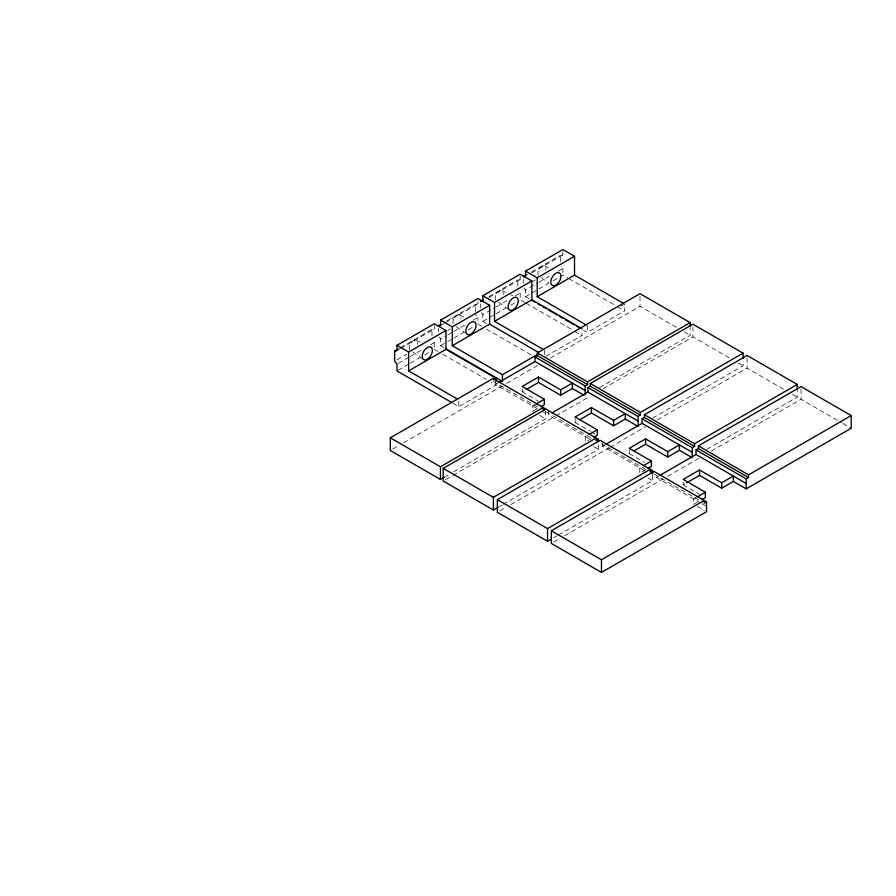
<?xml version="1.0" encoding="UTF-8"?>
<svg xmlns="http://www.w3.org/2000/svg" width="896" height="896" viewBox="0 0 896 896"><rect width="100%" height="100%" fill="white"/><g stroke="black" fill="none" stroke-linecap="round" stroke-linejoin="round"><path stroke-width="0.67" stroke-dasharray="4.48 3.36" d="M431.973 335.821L431.973 329.448L434.302 329.146L434.302 323.758M438.278 332.181L438.278 328.35M475.619 311.898L475.619 304.248L477.949 303.946L477.949 298.558M480.525 307.787L480.525 303.968M537.354 408.699L495.354 384.451L495.354 381.013M517.866 286.238L517.866 279.866L520.195 279.563L520.195 274.165M523.208 283.147L523.208 279.328M453.746 471.778L545.518 418.802L545.518 411.118M548.262 410.413L548.262 414.994L590.262 439.242M560.538 261.598L560.538 255.226L562.867 254.923L562.867 249.536M585.592 436.542L585.592 441.93L591.427 438.57M503.037 504.414L598.427 449.344L598.427 443.957M644.426 470.512L602.426 446.264L602.426 441.683M639.766 467.824L639.766 473.211L645.59 469.84M558.41 534.99L652.59 480.614L652.59 475.227M700.706 503.003L656.376 477.411L656.376 473.973M397.051 349.608L399.459 348.219M400.658 347.525L431.973 329.448M446.712 320.936L475.619 304.248M488.958 296.554L517.866 279.866M531.63 271.914L560.538 255.226M396.973 350.694L399.381 349.306M400.59 348.611L434.302 329.146M440.619 325.506L444.226 323.411M445.435 322.717L477.949 303.946M488.88 297.64L520.195 279.563M531.563 273L562.867 254.923M397.051 359.811L406.683 354.245M447.922 330.434L450.33 329.045M532.84 281.411L535.248 280.022M398.182 363.474L409.013 357.213M410.222 356.518L422.262 349.574M430.696 344.702L434.302 342.619L432.746 340.637M444.248 347.805L440.619 345.71L440.619 338.968L446.634 335.496M447.843 334.802L452.659 332.024M453.869 331.33L465.909 324.374M473.133 320.197L477.949 317.419L475.619 314.451M486.506 323.422L482.866 321.317L482.866 314.586L494.906 307.63M496.115 306.936L506.946 300.675M515.379 295.814L520.195 293.026L518.638 291.043M529.178 298.782L525.538 296.677L525.538 289.946L537.578 282.99M538.787 282.296L549.629 276.035M558.051 271.174L562.867 268.386L561.31 266.414M398.182 370.205L409.013 363.955M410.222 363.261L419.854 357.694M424.67 354.917L429.486 352.128M440.619 345.71L446.634 342.227M447.843 341.533L452.659 338.755M453.869 338.061L463.501 332.494M468.317 329.717L474.331 326.245M482.866 321.317L494.906 314.362M496.115 313.667L505.747 308.112M510.563 305.323L516.578 301.851M525.538 296.677L537.578 289.722M538.787 289.027L548.419 283.472M553.235 280.683L562.867 275.128L567.717 277.928M621.085 306.174L624.702 304.091L624.702 310.822L587.373 332.382L583.733 330.277M495.354 384.451L497.762 383.062M452.738 403.099L458.808 406.605L496.138 385.045L491.288 382.245M545.899 356.317L582.03 335.462L582.03 330.075M392.728 449.086L398.787 445.592M403.637 442.792L501.827 386.098M506.677 383.298L538.194 365.109M550.312 358.109L640.013 306.32L677.04 327.69M522.189 389.166L522.189 391.854L524.518 390.51M535.024 404.656L532.683 406L532.683 411.387L538.518 408.016M444.091 477.355L448.918 474.566M599.67 387.531L690.178 335.283L690.178 327.678M445.637 479.629L451.696 476.134M452.906 475.429L554.736 416.64M555.946 415.946L589.882 396.346M603.221 388.651L692.922 336.862L729.949 358.243M575.098 418.365L575.098 422.397L577.427 421.053M602.426 446.264L604.834 444.875M499.408 506.509L501.827 505.109M652.568 418.085L743.086 365.826L743.086 360.763M499.8 510.91L505.859 507.405M510.709 504.605L608.899 447.922M610.109 447.216L645.266 426.922M657.384 419.922L747.085 368.133L784.112 389.514M629.261 449.635L629.261 453.678L631.59 452.323M656.376 477.411L658.784 476.022M553.582 537.779L557.2 535.696M706.742 449.355L797.25 397.096L797.25 390.768M553.75 542.046L559.81 538.552M564.659 535.752L662.85 479.069M667.699 476.269L699.216 458.069M711.334 451.069L801.035 399.28L841.646 422.722M683.211 482.126L683.211 484.826L685.541 483.47M696.035 497.616L693.706 498.96L693.706 504.347L699.541 500.987M544.757 266.09L549.662 268.374M502.074 290.73L505.758 292.443M510.664 294.717L513.117 295.859M459.827 315.123L464.733 317.397M416.192 340.323L421.098 342.597M684.208 331.834L690.178 335.283M738.304 363.07L743.086 365.826M792.478 394.341L797.25 397.096M842.845 423.416L851.2 428.243M568.938 278.622L616.213 305.928M617.422 306.622L624.702 310.822M525.045 302.568L520.195 299.768L520.195 293.026M526.254 303.262L573.541 330.557M574.75 331.262L582.03 335.462M481.589 326.256L477.949 324.15L477.949 317.419M486.438 329.056L532.504 355.656M522.189 391.854L538.518 401.285M575.098 422.397L590.262 431.155M591.427 431.827L594.922 433.854M629.261 453.678L644.426 462.426M683.211 484.826L699.541 494.245M493.024 381.214L538.406 407.422M545.933 411.757L591.315 437.965M601.294 443.722L645.478 469.235M654.046 474.174L699.429 500.382M543.189 412.059L545.518 413.403M701.87 503.675L706.541 506.374M434.302 349.35L437.942 351.456M442.792 354.256L486.438 379.445M539.683 415.43L545.518 418.802M593.757 446.645L598.427 449.344M647.931 477.926L652.59 480.614M697.211 506.374L704.211 510.418M541.206 277.637L548.946 283.08M498.523 302.266L508.48 309.266M456.277 326.659L465.136 332.886M412.642 351.859L422.598 358.859M523.981 287.963L525.538 289.946M481.309 312.603L482.866 314.586M439.062 336.986L440.619 338.968M801.035 389.155L801.035 399.28M747.085 358.008L747.085 368.133M692.922 326.726L692.922 336.862M640.013 296.184L640.013 306.32M587.373 325.64L587.373 332.382M562.867 268.386L562.867 275.128M544.69 350.28L544.69 357.011M458.808 401.218L458.808 406.605M434.302 342.619L434.302 348.006M453.006 323.602A5.768 3.326 -60 0 1 456.949 315.403A5.768 3.326 -60 0 1 460.891 319.054M409.774 349.698A5.768 3.326 -60 0 1 412.776 340.95A5.768 3.326 -60 0 1 417.245 344.254M495.667 300.115A5.768 3.326 -60 0 1 498.669 291.368A5.768 3.326 -60 0 1 503.138 294.672M538.339 275.475A5.768 3.326 -60 0 1 541.341 266.728A5.768 3.326 -60 0 1 545.81 270.032"/><path stroke-width="1.34" d="M397.051 349.608L394.643 351.008L394.643 361.2L396.973 364.168L396.973 370.91L451.528 402.405M440.462 479.45L440.462 466.782L543.189 407.478L543.189 410.178L545.518 408.834L493.024 378.515L390.298 437.819L390.298 450.486L440.462 479.45L444.091 477.355M598.427 439.376L545.933 409.069L443.206 468.373L443.206 481.029L493.371 509.992L493.371 497.336L596.098 438.032L596.098 440.72L598.427 439.376L598.427 441.661M652.59 470.646L600.096 440.339L497.381 499.643L497.381 512.31L547.546 541.262L547.546 528.606L650.261 469.302L650.261 471.99L652.59 470.646L652.59 474.085M526.848 389.166L538.518 382.424L560.683 395.226L572.354 388.483L572.354 383.096L560.683 389.838L538.518 377.037L522.189 386.467L544.354 399.269L544.354 404.656L540.848 406.672M585.189 394.554L585.189 385.93L587.518 384.586L587.518 381.886L537.354 352.923L537.354 355.622L587.518 384.586M601.485 572.41L601.485 559.754L704.211 500.45L704.211 503.138L706.541 501.794L706.541 511.762L601.485 572.41L551.32 543.446L551.32 530.79L654.046 471.486L706.541 501.794M579.757 419.709L591.427 412.966L613.592 425.768L625.262 419.037L625.262 413.65L613.592 420.381L591.427 407.579L575.098 417.01L597.262 429.811L597.262 435.198L593.757 437.214M638.086 426.44L638.086 416.472L640.427 415.128L640.427 412.429L590.262 383.466L590.262 386.165L640.427 415.128M633.931 450.979L645.59 444.248L667.755 457.038L679.426 450.307L679.426 444.92L667.755 451.651L645.59 438.861L629.261 448.291L651.426 461.082L651.426 466.469L647.931 468.496M694.59 446.398L644.426 417.435L644.426 414.747L694.59 443.71L694.59 446.398L692.261 447.742L692.261 457.71L679.426 450.307M686.706 482.798L699.541 475.395L721.706 488.186L733.376 481.454L733.376 476.067L721.706 482.798L699.541 469.997L683.211 479.427L705.376 492.229L705.376 497.616L701.87 499.643M733.376 481.454L746.2 488.858L746.2 478.89L748.541 477.546L748.541 474.846L698.376 445.894L698.376 448.582L748.541 477.546M394.643 351.008L396.973 350.694L396.973 345.307L434.302 323.758L445.973 330.49L445.973 349.35L496.138 378.314L496.138 381.013M440.686 324.419L438.278 325.808L440.619 325.506L440.619 320.118L477.949 298.558L489.619 305.301L489.619 324.15L538.586 352.43M482.933 300.026L480.525 301.414L482.866 301.112L482.866 295.725L520.195 274.165L531.866 280.907L531.866 299.768L582.03 328.731M526.814 274.691L523.208 276.774L525.538 276.472L525.538 271.085L562.867 249.536L574.538 256.267L574.538 275.128L623.504 303.397M396.973 345.307L408.643 352.05L445.973 330.49M440.619 320.118L452.278 326.85L489.619 305.301M482.866 295.725L494.525 302.456L531.866 280.907M525.538 271.085L537.208 277.816L574.538 256.267M408.643 352.05L408.643 370.91L445.973 349.35M452.278 326.85L452.278 345.71L489.619 324.15M494.525 302.456L494.525 321.317L531.866 299.768M537.208 277.816L537.208 296.677L574.538 275.128M537.354 352.923L640.013 293.653L690.178 322.616L690.178 326.413M493.73 379.702L496.138 378.314M452.278 345.71L502.443 374.674L538.574 353.808M585.189 390.51L535.024 361.547L535.024 356.966L537.354 355.622M498.96 382.368L535.024 361.547M536.189 403.984L544.354 399.269M587.518 381.886L690.178 322.616M590.262 383.466L692.922 324.195L743.086 353.158L743.086 358.221M638.086 421.053L587.933 392.09L587.933 387.509L590.262 386.165M551.869 412.91L587.933 392.09M589.098 434.526L597.262 429.811M640.427 412.429L743.086 353.158M644.426 414.747L747.085 355.477L797.25 384.44L797.25 389.502M692.261 452.323L642.096 423.36L642.096 418.779L644.426 417.435M606.032 444.181L642.096 423.36M493.371 509.992L498.198 507.203M643.261 465.797L651.426 461.082M694.59 443.71L797.25 384.44M698.376 445.894L801.035 386.613L851.2 415.576L851.2 428.243L746.2 488.858M746.2 483.47L696.046 454.507L696.046 449.926L698.376 448.582M659.982 475.328L696.046 454.507M547.546 541.262L551.163 539.179M697.211 496.944L705.376 492.229M748.541 474.846L851.2 415.576M537.208 296.677L586.174 324.957M531.597 300.182L535.237 302.277M537.667 303.677L540.086 305.077M542.517 306.477L546.146 308.582M548.576 309.982L557.054 314.877M559.485 316.277L563.125 318.382M565.544 319.782L574.034 324.677M576.453 326.077L580.093 328.182M494.525 321.317L543.502 349.586M535.024 356.966L585.189 385.93M587.933 387.509L638.086 416.472M642.096 418.779L692.261 447.742M696.046 449.926L746.2 478.89M572.354 388.483L584.013 395.226M625.262 419.037L636.922 425.768M445.469 348.51L502.443 381.405L502.443 374.674M408.643 370.91L457.61 399.179M390.298 437.819L440.462 466.782M443.206 468.373L493.371 497.336M497.381 499.643L547.546 528.606M551.32 530.79L601.485 559.754M721.706 482.798L721.706 488.186M699.541 469.997L699.541 475.395M667.755 451.651L667.755 457.038M645.59 438.861L645.59 444.248M613.592 420.381L613.592 425.768M591.427 407.579L591.427 412.966M560.683 389.838L560.683 395.226M538.518 377.037L538.518 382.424M472.27 333.122A7.202 4.155 -60 0 0 474.555 321.955A7.202 4.155 -60 0 0 466.021 329.515A7.202 4.155 -60 0 0 472.27 333.122M428.624 358.31A7.202 4.155 -60 0 0 430.909 347.155A7.202 4.155 -60 0 0 422.386 354.715A7.202 4.155 -60 0 0 428.624 358.31M514.517 308.728A7.202 4.155 -60 0 0 516.802 297.562A7.202 4.155 -60 0 0 508.278 305.122A7.202 4.155 -60 0 0 514.517 308.728M557.189 284.088A7.202 4.155 -60 0 0 559.474 272.922A7.202 4.155 -60 0 0 550.95 280.482A7.202 4.155 -60 0 0 557.189 284.088"/></g></svg>
